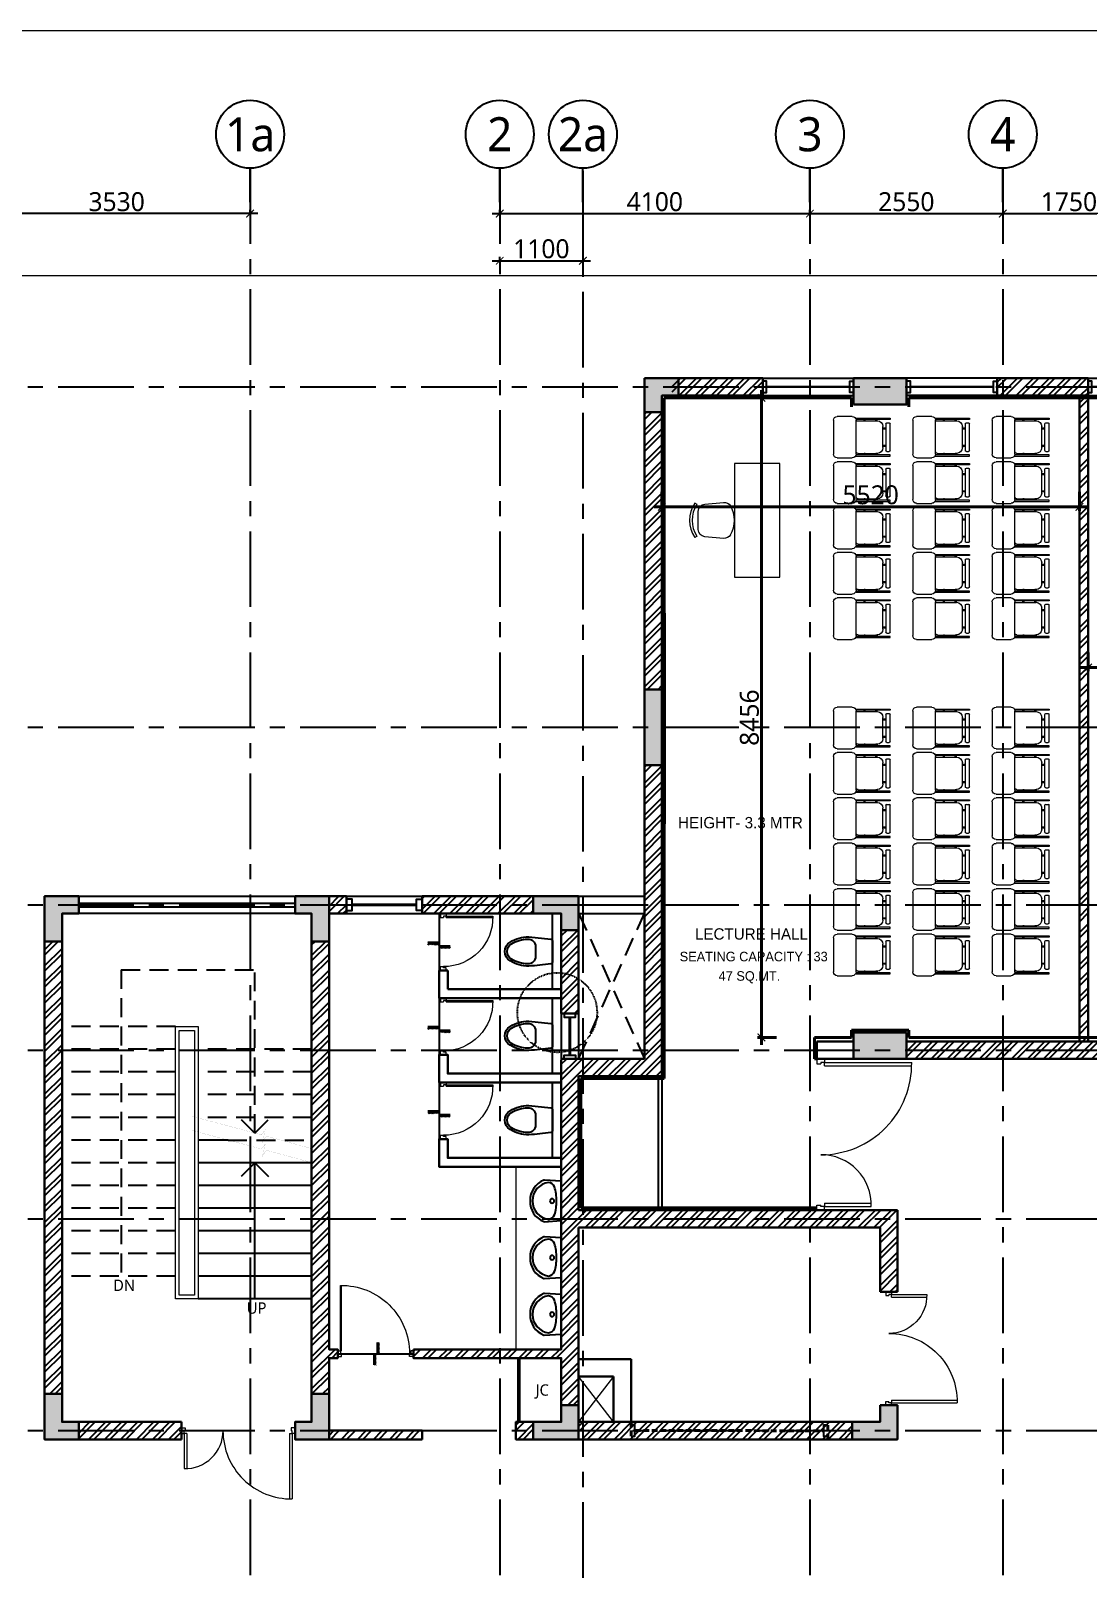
# Model space of a CAD drawing. Header units: millimetres. Extents: x 235412 to 469227, y 103223 to 235913.
# Drawn here: x 250238 to 264215, y 215484 to 235913 of the extents above; entities that cross this region are included whole.
import ezdxf
from ezdxf.enums import TextEntityAlignment as Align

# ---------------------------------------------------------------- set-up
doc = ezdxf.new("R2010")
doc.units = ezdxf.units.MM
doc.header["$MEASUREMENT"] = 0
doc.header["$PDMODE"] = 67
for name, pattern in [('ACAD_ISO05W100', [36, 24, -3, 0, -3, 0, -3, 0, -3]), ('CENTER', [2, 1.25, -0.25, 0.25, -0.25]), ('Dash', [6, 3, -3]), ('DASHED2', [0.375, 0.25, -0.125]), ('HIDDEN', [0.375, 0.25, -0.125])]:
    doc.linetypes.add(name, pattern=pattern)
for name, color, linetype, lineweight in [('A- Ground line', 60, 'Continuous', 40), ('A-Detail Lines', 8, 'Continuous', 25), ('A-Door', 4, 'Continuous', 9), ('A-Wall Sec', 1, 'Continuous', 30), ('Ann_TitleBlock 2', 5, 'Continuous', 25), ('Anno_Tittleblock', 5, 'Continuous', 13), ('column hatch', 12, 'Continuous', 5), ('dim', 251, 'Continuous', 5), ('elevation', 4, 'Continuous', 13), ('FLOOR', 41, 'Continuous', 5), ('S-Concrete', 40, 'Continuous', 30), ('STAIR', 3, 'Continuous', 9), ('TAGS 2', 30, 'Continuous', 9), ('text', 7, 'Continuous', 9)]:
    doc.layers.add(name, color=color, linetype=linetype, lineweight=lineweight)
for name, color, linetype in [('A-Anno-Dims', 7, 'Continuous'), ('A-Anno-Grid Lines', 162, 'Continuous'), ('A-Elevation', 4, 'Continuous'), ('A-Sanitory', 181, 'Continuous'), ('A-Steps', 3, 'Continuous'), ('A-Wall Patt', 8, 'Continuous'), ('A-Window', 4, 'Continuous'), ('Anno_Frames', 7, 'Continuous'), ('Anno_Labels', 7, 'Continuous'), ('E-Boards', 212, 'Continuous'), ('S-Conc Patt', 9, 'Continuous')]:
    doc.layers.add(name, color=color, linetype=linetype)
for name, color, linetype, lineweight, true_color in [('Acoustic panelling', 7, 'Continuous', 40, 0xe00000), ('frntr', 32, 'Continuous', 9, 0xbd5e00), ('I-Furniture', 32, 'Continuous', 15, 0xbd5e00), ('WALL BOARDS', 7, 'Continuous', 5, 0xe018f7)]:
    doc.layers.add(name, color=color, linetype=linetype, lineweight=lineweight, true_color=true_color)
doc.styles.add('IIITD @ 100', font='trebuc.ttf', dxfattribs={"height": 210})
doc.styles.get("Standard").update_dxf_attribs({"font": 'trebuc.ttf'})
doc.styles.add('TITLE', font='swissel.ttf', dxfattribs={"height": 4.3})
doc.dimstyles.new('IIITD_WD_L @ 100', dxfattribs={"dimscale": 100, "dimtxt": 2.5, "dimasz": 1, "dimexe": 0.5, "dimexo": 0.25, "dimgap": 0.3, "dimtad": 1, "dimdec": 0, "dimrnd": 1, "dimzin": 0, "dimdsep": 46, "dimtxsty": 'Standard', "dimblk": 'ARCHTICK', "dimcen": 0.2, "dimdle": 1, "dimclrd": 8, "dimclre": 9, "dimadec": 0, "dimazin": 0, "dimtfac": 1, "dimtdec": 0, "dimtofl": 0, "dimtmove": 0, "dimatfit": 0, "dimfxl": 2, "dimfxlon": 1, "dimtolj": 1, "dimtzin": 0, "dimlwd": -1, "dimlwe": -1, "dimarcsym": 0})
pattern_1 = [(45, (338444.93, 105597.43), (-106.06602, 106.06602), []), (45, (338515.64, 105597.43), (-106.06602, 106.06602), [])]

# ---------------------------------------------------------------- blocks, each defined once
blk = doc.blocks.new('ABL_Door_S - 750 x 2100-5-3 Second Floor Lvl')
at = {"layer": 'A-Door', "color": 5, "lineweight": 18}
for p, q in [((-375, 37.5), (-325, 37.5)), ((-375, -37.5), (-375, 37.5)), ((-325, 37.5), (-325, -2.5)), ((325, 37.5), (325, -2.5)), ((375, 37.5), (325, 37.5)), ((375, -37.5), (375, 37.5)), ((-375, -37.5), (-340, -37.5)), ((-340, -2.5), (-325, -2.5)), ((-340, -37.5), (-340, -2.5)), ((-340, -37.5), (-340, -652.3)), ((-325, -37.5), (-340, -37.5)), ((-325, -37.5), (-325, -652.5)), ((340, -2.5), (325, -2.5)), ((340, -37.5), (340, -2.5)), ((375, -37.5), (340, -37.5))]:
    blk.add_line(p, q, dxfattribs=at)
at = {"layer": 'A-Door', "lineweight": 18}
blk.add_arc((-325, -2.5), 650, 268.67767, 0, dxfattribs=at)
blk = doc.blocks.new('Toil Hostel1')
at = {"color": 0, "linetype": 'ByBlock'}
blk.add_lwpolyline([(115, -477), (115, 523)], dxfattribs=at)
for points in [[(430, 218), (137, 188, 0.384412), (115, 163), (115, -117, 0.383904), (137, -142, 0.001434), (429, -172, 0.140641), (675, -102, 0.259738), (745, 23, 0.259738), (675, 148, 0.139471)], [(340, 88), (340, -42, 0.422961), (443, -142, 0.13189), (659, -77, 0.259738), (715, 23, 0.259738), (659, 123, 0.13189), (443, 188, 0.422961)]]:
    blk.add_lwpolyline(points, format="xyb", close=True, dxfattribs=at)
blk.add_arc((431, -147), 25, 264.2811, 270.16, dxfattribs=at)
blk = doc.blocks.new('Big Door Garbage')
at = {"layer": 'A-Door', "color": 5, "lineweight": 18}
for p, q in [((-12550, 128778), (-12500, 128778)), ((-12550, 128703), (-12550, 128778)), ((-12550, 128703), (-12515, 128703)), ((-12515, 128738), (-12500, 128738)), ((-12515, 128703), (-12515, 128738)), ((-12515, 128703), (-12515, 128239)), ((-12480, 128703), (-12515, 128703)), ((-12500, 128778), (-12500, 128738)), ((-12480, 128703), (-12480, 128239)), ((-11120, 128703), (-11085, 128703)), ((-11120, 128703), (-11120, 127838)), ((-11100, 128778), (-11100, 128738)), ((-11050, 128778), (-11100, 128778)), ((-11085, 128738), (-11100, 128738)), ((-11085, 128703), (-11085, 128738)), ((-11050, 128703), (-11085, 128703)), ((-11085, 128703), (-11085, 127838))]:
    blk.add_line(p, q, dxfattribs=at)
blk.add_lwpolyline([(-11050, 128778), (-11050, 128703)], dxfattribs=at)
at = {"layer": 'A-Door', "lineweight": 18}
for centre, radius, start, end in [((-12499, 128738), 499, 268.1474, 0), ((-11101, 128738), 900, 180, 271.0475)]:
    blk.add_arc(centre, radius, start, end, dxfattribs=at)
blk = doc.blocks.new('DROP')
at = {"layer": 'A-Detail Lines'}
h = blk.add_hatch(dxfattribs=at)
h.set_pattern_fill('ANSI31', color=256, scale=100, angle=-90, style=0)
h.set_pattern_definition([(45, (-30796.783, -8736.205), (8.838835, -8.838835), [])])
h.paths.add_polyline_path([(-46, 0), (-46, -147), (-75, -147), (-75, 0)])
h.paths.add_polyline_path([(0, 147), (0, 0), (-30, 0), (-30, 147)])
for p, q in [((-46, -147), (-46, 0)), ((0, 0), (0, 148))]:
    blk.add_line(p, q, dxfattribs=at)
blk = doc.blocks.new('win 900')
at = {"layer": 'A-Window', "color": 2, "lineweight": 30}
blk.add_line((430344, -130219), (431444, -130219), dxfattribs=at)
at = {"layer": 'A-Window'}
for points in [[(430294, -130104), (431494, -130104)], [(430294, -130294), (430344, -130294), (430344, -130144), (430294, -130144)], [(430294, -130334), (431494, -130334)], [(431494, -130294), (431444, -130294), (431444, -130144), (431494, -130144)]]:
    blk.add_lwpolyline(points, dxfattribs=at)
blk = doc.blocks.new('Win Ven 600')
at = {"layer": 'A-Window', "color": 2, "lineweight": 40}
blk.add_line((511329, 18865), (511829, 18865), dxfattribs=at)
at = {"layer": 'A-Window'}
for points in [[(511279, 18980), (511879, 18980)], [(511279, 18790), (511329, 18790), (511329, 18940), (511279, 18940)], [(511879, 18790), (511829, 18790), (511829, 18940), (511879, 18940)], [(511279, 18750), (511879, 18750)]]:
    blk.add_lwpolyline(points, dxfattribs=at)
blk = doc.blocks.new('Win 1250')
at = {"layer": 'A-Window', "color": 2, "lineweight": 40}
blk.add_line((510449, 21610), (511299, 21610), dxfattribs=at)
at = {"layer": 'A-Window'}
for points in [[(510374, 21725), (511374, 21725)], [(510374, 21535), (510449, 21535), (510449, 21685), (510374, 21685)], [(511374, 21535), (511299, 21535), (511299, 21685), (511374, 21685)], [(510374, 21495), (511374, 21495)]]:
    blk.add_lwpolyline(points, dxfattribs=at)
blk = doc.blocks.new('ABL_Door_S - 1000 x 2100-11-3 Second Floor Lvl')
at = {"layer": 'A-Door', "color": 5}
for p, q in [((-500, 37.5), (-450, 37.5)), ((-500, -37.5), (-500, 37.5)), ((-450, 37.5), (-450, -2.5)), ((450, 37.5), (450, -2.5)), ((500, 37.5), (450, 37.5)), ((500, -37.5), (500, 37.5)), ((-500, -37.5), (-465, -37.5)), ((-465, -2.5), (-450, -2.5)), ((-465, -37.5), (-465, -2.5)), ((-450, -37.5), (-465, -37.5)), ((465, -2.5), (450, -2.5)), ((465, -37.5), (465, -2.5)), ((500, -37.5), (465, -37.5))]:
    blk.add_line(p, q, dxfattribs=at)
at = {"layer": 'A-Door', "color": 5, "lineweight": 18}
for p, q in [((-465, -37.5), (-465, -902.4)), ((-450, -37.5), (-450, -902.5))]:
    blk.add_line(p, q, dxfattribs=at)
at = {"layer": 'A-Door'}
blk.add_arc((-450, -2.5), 900, 269.04503, 0, dxfattribs=at)
blk = doc.blocks.new('basin13_pl')
for points in [[(-412, -2, -0.32431), (-229, 275, -0.074195), (-226, 276), (0, 262), (0, -262), (-223, -275, -0.082611), (-232, -273, -0.313325), (-412, -2)], [(-382, 1, -0.373947), (-169, 245, -0.252869), (-89, 186, -0.078211), (-63, 1, -0.070813), (-89, -186, -0.2542), (-169, -244, -0.371653), (-382, 1)]]:
    blk.add_lwpolyline(points, format="xyb", close=True)
at = {"lineweight": -2}
blk.add_circle((-122, 1), 28.8, dxfattribs=at)
blk = doc.blocks.new('Stair A l')
at = {"layer": 'A-Detail Lines', "linetype": 'DASHED2', "ltscale": 1000}
for p, q in [((422744, -266363), (418694, -266363)), ((422744, -266363), (422744, -268130)), ((420586, -268130), (420766, -267950)), ((420586, -268130), (420766, -268311)), ((420586, -268130), (422744, -268130))]:
    blk.add_line(p, q, dxfattribs=at)
at = {"layer": 'A-Detail Lines'}
for p, q in [((420194, -268130), (420014, -267950)), ((418394, -268130), (420194, -268130)), ((420194, -268130), (420014, -268310))]:
    blk.add_line(p, q, dxfattribs=at)
at = {"layer": 'A-Steps', "linetype": 'DASHED2', "ltscale": 1000}
for p, q in [((418694, -267080), (418694, -265580)), ((418994, -267080), (418994, -265580)), ((419294, -267080), (419294, -265580)), ((419594, -267080), (419594, -265580)), ((419894, -267080), (419894, -265580)), ((420194, -267080), (420194, -265580)), ((420494, -267080), (420494, -265580)), ((420794, -267080), (420794, -265580)), ((421094, -267080), (421094, -265580)), ((421394, -267080), (421394, -265580)), ((421694, -267080), (421694, -265580)), ((421994, -267080), (421994, -265580)), ((420794, -268881), (420794, -267380)), ((421094, -268881), (421094, -267380)), ((421394, -268881), (421394, -267380)), ((421694, -268881), (421694, -267380)), ((420494, -267775), (420494, -268847))]:
    blk.add_line(p, q, dxfattribs=at)
at = {"layer": 'A-Steps'}
for p, q in [((418394, -268880), (418394, -267380)), ((418994, -268880), (418994, -267380)), ((419294, -268880), (419294, -267380)), ((419594, -268880), (419594, -267380)), ((419894, -268881), (419894, -267380)), ((420194, -268881), (420194, -267380)), ((420494, -267775), (420494, -267380))]:
    blk.add_line(p, q, dxfattribs=at)
blk.add_lwpolyline([(418694, -268880), (418694, -267380)], dxfattribs=at)
at = {"layer": 'elevation'}
blk.add_lwpolyline([(420194, -267381), (418394, -267380), (418394, -267080), (421994, -267080), (421994, -267380), (420194, -267380)], dxfattribs=at)
blk.add_lwpolyline([(421944, -267331), (418444, -267330), (418444, -267130), (421944, -267130)], close=True, dxfattribs=at)
at = {"layer": 'STAIR', "color": 5, "const_width": 1}
for points in [[(420622, -267293), (420376, -268218), (420448, -268267), (420278, -268230), (420359, -268284), (420184, -268920)], [(420809, -267293), (420563, -268218), (420634, -268267), (420464, -268230), (420545, -268284), (420370, -268920)]]:
    blk.add_lwpolyline(points, dxfattribs=at)
at = {"layer": 'A-Detail Lines', "char_height": 150, "width": 486.62, "attachment_point": 1, "rotation": 270, "style": 'IIITD @ 100'}
for s, insert in [('DN', (418648, -266255)), ('UP', (418348, -268022))]:
    blk.add_mtext(s, dxfattribs=dict(at, insert=insert))
blk = doc.blocks.new('Sttruct Acad')
at = {"layer": 'S-Conc Patt'}
for points in [[(521039, -130104), (521489, -130104), (521489, -130334), (521269, -130334), (521269, -130554), (521039, -130554)], [(523804, -130454), (523804, -130104), (524504, -130104), (524504, -130454)], [(513559, -136954), (513109, -136954), (513109, -137554), (513339, -137554), (513339, -137184), (513559, -137184)], [(516869, -136954), (516419, -136954), (516419, -137184), (516639, -137184), (516639, -137554), (516869, -137554)], [(513559, -143904), (513339, -143904), (513339, -143534), (513109, -143534), (513109, -144134), (513559, -144134)], [(516869, -143534), (516639, -143534), (516639, -143904), (516419, -143904), (516419, -144134), (516869, -144134)], [(519939, -143684), (519939, -143904), (519569, -143904), (519569, -144134), (520169, -144134), (520169, -143684)], [(524154, -143684), (524154, -143904), (523784, -143904), (523784, -144134), (524384, -144134), (524384, -143684)]]:
    blk.add_hatch(color=256, dxfattribs=at).paths.add_polyline_path(points)
for points in [[(521039, -134219), (521269, -134219), (521269, -135219), (521039, -135219)], [(519569, -136954), (520169, -136954), (520169, -137404), (519939, -137404), (519939, -137184), (519569, -137184)], [(524504, -138754), (524504, -139104), (523804, -139104), (523804, -138754)]]:
    blk.add_hatch(color=256, dxfattribs=at).paths.add_polyline_path(points, flags=17)
at = {"layer": 'S-Concrete'}
for points in [[(521039, -130104), (521489, -130104), (521489, -130334), (521269, -130334), (521269, -130554), (521039, -130554), (521039, -130104)], [(513109, -137554), (513339, -137554), (513339, -137184), (513559, -137184), (513559, -136954), (513109, -136954), (513109, -137554)], [(516869, -137554), (516639, -137554), (516639, -137184), (516419, -137184), (516419, -136954), (516869, -136954), (516869, -137554)], [(519569, -136954), (520169, -136954), (520169, -137404), (519939, -137404), (519939, -137184), (519569, -137184), (519569, -136954)], [(513109, -143534), (513339, -143534), (513339, -143904), (513559, -143904), (513559, -144134), (513109, -144134), (513109, -143534)], [(516869, -143534), (516639, -143534), (516639, -143904), (516419, -143904), (516419, -144134), (516869, -144134), (516869, -143534)], [(519939, -143684), (519939, -143904), (519569, -143904), (519569, -144134), (520169, -144134), (520169, -143684), (519939, -143684)], [(524154, -143684), (524154, -143904), (523784, -143904), (523784, -144134), (524384, -144134), (524384, -143684), (524154, -143684)]]:
    blk.add_lwpolyline(points, dxfattribs=at)
for points in [[(523804, -130454), (523804, -130104), (524504, -130104), (524504, -130454)], [(521039, -134219), (521269, -134219), (521269, -135219), (521039, -135219)], [(524504, -138754), (524504, -139104), (523804, -139104), (523804, -138754)]]:
    blk.add_lwpolyline(points, close=True, dxfattribs=at)
blk = doc.blocks.new('Upper WINDOW')
at = {"layer": 'A-Window', "color": 2, "linetype": 'DASHED2', "lineweight": 40, "ltscale": 300}
blk.add_line((-18120, 103110), (-18489, 100637), dxfattribs=at)
for points in [[(-18226, 103176), (-17999, 103142)], [(-18383, 100571), (-18610, 100605)]]:
    blk.add_lwpolyline(points, dxfattribs=at)
at = {"layer": 'A-Window'}
for points in [[(-18038, 103148), (-18046, 103099), (-18194, 103121), (-18187, 103171)], [(-18423, 100577), (-18415, 100626), (-18564, 100649), (-18571, 100599)]]:
    blk.add_lwpolyline(points, dxfattribs=at)
blk = doc.blocks.new('A$C24EB465D')
at = {"layer": 'I-Furniture'}
for p, q in [((-770, 471), (-770, 456)), ((-320, 471), (-770, 471)), ((-770, 456), (-320, 456)), ((-727, 411), (-757, 411)), ((-598, 437), (-598, 456)), ((-598, 456), (-581, 456)), ((-320, 437), (-598, 437)), ((-598, 437), (-581, 437)), ((-581, 437), (-581, 456)), ((-440, 437), (-440, 456)), ((-440, 456), (-425, 456)), ((-440, 437), (-425, 437)), ((-425, 437), (-425, 456)), ((-320, -3), (-320, 445)), ((-269, 496), (-70, 496)), ((-20, 445), (-20, -3)), ((-770, 43), (-770, 399)), ((-715, 43), (-715, 399)), ((-674, 342), (-715, 342)), ((-674, 329), (-715, 329)), ((-674, 82), (-674, 361)), ((-727, 31), (-757, 31)), ((-674, 113), (-715, 113)), ((-674, 101), (-715, 101)), ((-674, 101), (-674, 113)), ((-345, 5), (-598, 5)), ((-598, 5), (-598, -14)), ((-598, 5), (-581, 5)), ((-581, 5), (-581, -14)), ((-440, 5), (-440, -14)), ((-440, 5), (-425, 5)), ((-425, 5), (-425, -14)), ((-770, -29), (-770, -14)), ((-770, -14), (-320, -14)), ((-320, -29), (-770, -29)), ((-598, -14), (-581, -14)), ((-440, -14), (-425, -14)), ((-70, -54), (-269, -54))]:
    blk.add_line(p, q, dxfattribs=at)
for centre, radius, start, end in [((-757, 399), 12.7, 90, 180), ((-727, 399), 12.7, 0, 90), ((-598, 361), 76.2, 90, 180), ((-269, 445), 50.8, 90, 180), ((-70, 445), 50.8, 0, 90), ((-757, 43), 12.7, 180, 270), ((-727, 43), 12.7, 270, 0), ((-598, 82), 76.2, 180, 270), ((-345, 31), 25.4, 270, 0), ((-269, -3), 50.8, 180, 270), ((-70, -3), 50.8, 270, 0)]:
    blk.add_arc(centre, radius, start, end, dxfattribs=at)
blk = doc.blocks.new('chair1')
for p, q in [((527, 224), (556, 243)), ((527, -224), (556, -243))]:
    blk.add_line(p, q)
blk.add_lwpolyline([(58, 204, -0.283804), (155, 253), (416, 230, -0.389031), (510, 127), (510, -127, -0.389031), (416, -230), (155, -253, -0.283804), (58, -204)], format="xyb")
for centre, radius, start, end in [((201, 0), 396, 325.6197, 34.3803), ((201, 0), 430, 325.6197, 34.3803), ((390, 0), 390, 148.3892, 211.6108)]:
    blk.add_arc(centre, radius, start, end)
blk = doc.blocks.new('IIITD WD A1- L Format Library')
at = {"layer": 'Anno_Tittleblock', "color": 5}
blk.add_lwpolyline([(0, -7.57), (775, -7.57), (775, 573.91), (0, 573.91)], close=True, dxfattribs=at)
at = {"style": 'TITLE'}
for tag, p, height in [('PROJECT NAME 1', (779.17, 137.4), 2.98), ('PROJECT NAME 2', (779.17, 132.23), 2.98), ('PROJECT_NAME_3', (779.17, 127.37), 2.98), ('1:100@A1', (818.06, 91.92), 2.25), ('A-2.03', (844.81, 84.28), 4), ('03.04.11', (821.96, 84.64), 2.25), ('A', (858.85, 75.94), 3.66), ('AC', (827.5, 76.14), 2.25)]:
    blk.add_attdef(tag, p, '', height=height, dxfattribs=at)
for p in [(780.3, 113.01), (780.3, 106.37)]:
    blk.add_attdef('FIRST FLOOR PLAN', text='', height=3.39, dxfattribs=at).set_placement(p, align=Align.TOP_LEFT)
blk = doc.blocks.new('Grid Head')
blk.add_circle((0, 0), 3)
at = {"layer": 'Anno_Labels'}
blk.add_attdef('GRID_NAME', text='', height=3, dxfattribs=at).set_placement((0, 0), align=Align.MIDDLE_CENTER)
blk = doc.blocks.new('_ArchTick')
at = {"color": 0, "linetype": 'ByBlock', "const_width": 0.15}
blk.add_lwpolyline([(-0.5, -0.5), (0.5, 0.5)], dxfattribs=at)
blk = doc.blocks.new('*D25')
at = {"layer": 'A-Anno-Dims', "color": 9, "transparency": 16777216}
for p, q in [((1100, 1867), (1100, 1617)), ((0, 1667), (0, 1717))]:
    blk.add_line(p, q, dxfattribs=at)
at = {"layer": 'A-Anno-Dims', "color": 8, "transparency": 16777216}
blk.add_line((-100, 1667), (1200, 1667), dxfattribs=at)
at = {"layer": 'Defpoints', "color": 0, "transparency": 16777216}
for p in [(1100, 2290), (0, 1667), (1100, 1667)]:
    blk.add_point(p, dxfattribs=at)
at = {"layer": 'A-Anno-Dims', "color": 8, "transparency": 16777216, "xscale": 100, "yscale": 100, "zscale": 100, "rotation": 180}
blk.add_blockref('_ArchTick', (0, 1667), dxfattribs=at)
at = {"layer": 'A-Anno-Dims', "color": 8, "transparency": 16777216, "xscale": 100, "yscale": 100, "zscale": 100}
blk.add_blockref('_ArchTick', (1100, 1667), dxfattribs=at)
at = {"layer": 'A-Anno-Dims', "color": 0, "transparency": 16777216, "insert": (550, 1824), "char_height": 250, "attachment_point": 5}
blk.add_mtext('\\A1;1100', dxfattribs=at)
blk = doc.blocks.new('*D26')
at = {"layer": 'A-Anno-Dims', "color": 8, "transparency": 16777216}
blk.add_line((-100, 2290), (4200, 2290), dxfattribs=at)
at = {"layer": 'A-Anno-Dims', "color": 9, "transparency": 16777216}
for p, q in [((0, 2290), (0, 2340)), ((4100, 2290), (4100, 2340))]:
    blk.add_line(p, q, dxfattribs=at)
at = {"layer": 'Defpoints', "color": 0, "transparency": 16777216}
for p in [(0, 2290), (4100, 2290), (4100, 2290)]:
    blk.add_point(p, dxfattribs=at)
at = {"layer": 'A-Anno-Dims', "color": 8, "transparency": 16777216, "xscale": 100, "yscale": 100, "zscale": 100, "rotation": 180}
blk.add_blockref('_ArchTick', (0, 2290), dxfattribs=at)
at = {"layer": 'A-Anno-Dims', "color": 8, "transparency": 16777216, "xscale": 100, "yscale": 100, "zscale": 100}
blk.add_blockref('_ArchTick', (4100, 2290), dxfattribs=at)
at = {"layer": 'A-Anno-Dims', "color": 0, "transparency": 16777216, "insert": (2050, 2447), "char_height": 250, "attachment_point": 5}
blk.add_mtext('\\A1;4100', dxfattribs=at)
blk = doc.blocks.new('*D27')
at = {"layer": 'A-Anno-Dims', "color": 9, "transparency": 16777216}
for p, q in [((4100, 2490), (4100, 2240)), ((6650, 2490), (6650, 2240))]:
    blk.add_line(p, q, dxfattribs=at)
at = {"layer": 'A-Anno-Dims', "color": 8, "transparency": 16777216}
blk.add_line((4000, 2290), (6750, 2290), dxfattribs=at)
at = {"layer": 'Defpoints', "color": 0, "transparency": 16777216}
for p in [(4100, 2790), (6650, 2790), (6650, 2290)]:
    blk.add_point(p, dxfattribs=at)
at = {"layer": 'A-Anno-Dims', "color": 8, "transparency": 16777216, "xscale": 100, "yscale": 100, "zscale": 100, "rotation": 180}
blk.add_blockref('_ArchTick', (4100, 2290), dxfattribs=at)
at = {"layer": 'A-Anno-Dims', "color": 8, "transparency": 16777216, "xscale": 100, "yscale": 100, "zscale": 100}
blk.add_blockref('_ArchTick', (6650, 2290), dxfattribs=at)
at = {"layer": 'A-Anno-Dims', "color": 0, "transparency": 16777216, "insert": (5375, 2447), "char_height": 250, "attachment_point": 5}
blk.add_mtext('\\A1;2550', dxfattribs=at)
blk = doc.blocks.new('*D28')
at = {"layer": 'A-Anno-Dims', "color": 9, "transparency": 16777216}
for p, q in [((6650, 2490), (6650, 2240)), ((8400, 2490), (8400, 2240))]:
    blk.add_line(p, q, dxfattribs=at)
at = {"layer": 'A-Anno-Dims', "color": 8, "transparency": 16777216}
blk.add_line((6550, 2290), (8500, 2290), dxfattribs=at)
at = {"layer": 'Defpoints', "color": 0, "transparency": 16777216}
for p in [(6650, 2790), (8400, 2790), (8400, 2290)]:
    blk.add_point(p, dxfattribs=at)
at = {"layer": 'A-Anno-Dims', "color": 8, "transparency": 16777216, "xscale": 100, "yscale": 100, "zscale": 100, "rotation": 180}
blk.add_blockref('_ArchTick', (6650, 2290), dxfattribs=at)
at = {"layer": 'A-Anno-Dims', "color": 8, "transparency": 16777216, "xscale": 100, "yscale": 100, "zscale": 100}
blk.add_blockref('_ArchTick', (8400, 2290), dxfattribs=at)
at = {"layer": 'A-Anno-Dims', "color": 0, "transparency": 16777216, "insert": (7525, 2447), "char_height": 250, "attachment_point": 5}
blk.add_mtext('\\A1;1750', dxfattribs=at)
blk = doc.blocks.new('*D44')
at = {"layer": 'A-Anno-Dims', "color": 9, "transparency": 16777216}
for p, q in [((-3300, -127929), (-3300, -127879)), ((0, -127729), (0, -127979))]:
    blk.add_line(p, q, dxfattribs=at)
at = {"layer": 'A-Anno-Dims', "color": 8, "transparency": 16777216}
blk.add_line((100, -127929), (-3400, -127929), dxfattribs=at)
at = {"layer": 'Defpoints', "color": 0, "transparency": 16777216}
for p in [(0, 2290), (-3300, -127929), (-3300, -127929)]:
    blk.add_point(p, dxfattribs=at)
at = {"layer": 'A-Anno-Dims', "color": 8, "transparency": 16777216, "xscale": 100, "yscale": 100, "zscale": 100, "rotation": 180}
blk.add_blockref('_ArchTick', (-3300, -127929), dxfattribs=at)
at = {"layer": 'A-Anno-Dims', "color": 8, "transparency": 16777216, "xscale": 100, "yscale": 100, "zscale": 100}
blk.add_blockref('_ArchTick', (0, -127929), dxfattribs=at)
at = {"layer": 'A-Anno-Dims', "color": 0, "transparency": 16777216, "insert": (-1650, -127772), "char_height": 250, "attachment_point": 5}
blk.add_mtext('\\A1;3300', dxfattribs=at)
blk = doc.blocks.new('*D43')
at = {"layer": 'A-Anno-Dims', "color": 8, "transparency": 16777216}
blk.add_line((-3200, 2290), (-6930, 2290), dxfattribs=at)
at = {"layer": 'A-Anno-Dims', "color": 9, "transparency": 16777216}
for p, q in [((-6830, 2290), (-6830, 2340)), ((-3300, 2290), (-3300, 2340))]:
    blk.add_line(p, q, dxfattribs=at)
at = {"layer": 'Defpoints', "color": 0, "transparency": 16777216}
for p in [(-6830, 2290), (-6830, 2290), (-3300, 2290)]:
    blk.add_point(p, dxfattribs=at)
at = {"layer": 'A-Anno-Dims', "color": 8, "transparency": 16777216, "xscale": 100, "yscale": 100, "zscale": 100, "rotation": 180}
blk.add_blockref('_ArchTick', (-6830, 2290), dxfattribs=at)
at = {"layer": 'A-Anno-Dims', "color": 8, "transparency": 16777216, "xscale": 100, "yscale": 100, "zscale": 100}
blk.add_blockref('_ArchTick', (-3300, 2290), dxfattribs=at)
at = {"layer": 'A-Anno-Dims', "color": 0, "transparency": 16777216, "insert": (-5065, 2447), "char_height": 250, "attachment_point": 5}
blk.add_mtext('\\A1;3530', dxfattribs=at)
blk = doc.blocks.new('*D65')
at = {"layer": 'A- Ground line', "color": 9, "transparency": 16777216}
for p, q in [((264215, 227697), (264215, 227447)), ((272920, 227697), (272920, 227447))]:
    blk.add_line(p, q, dxfattribs=at)
at = {"layer": 'A- Ground line', "color": 8, "transparency": 16777216}
blk.add_line((264115, 227497), (273020, 227497), dxfattribs=at)
at = {"layer": 'Defpoints', "color": 0, "transparency": 16777216}
for p in [(264215, 231062), (272920, 231062), (272920, 227497)]:
    blk.add_point(p, dxfattribs=at)
at = {"layer": 'A- Ground line', "color": 8, "transparency": 16777216, "xscale": 100, "yscale": 100, "zscale": 100, "rotation": 180}
blk.add_blockref('_ArchTick', (264215, 227497), dxfattribs=at)
at = {"layer": 'A- Ground line', "color": 8, "transparency": 16777216, "xscale": 100, "yscale": 100, "zscale": 100}
blk.add_blockref('_ArchTick', (272920, 227497), dxfattribs=at)
at = {"layer": 'A- Ground line', "color": 0, "transparency": 16777216, "insert": (268567, 227654), "char_height": 250, "attachment_point": 5}
blk.add_mtext('\\A1;8705', dxfattribs=at)
blk = doc.blocks.new('_Open90')
at = {"color": 0, "linetype": 'ByBlock', "lineweight": -2}
for p, q in [((0, 0), (-1, 0)), ((-0.5, 0.5), (0, 0)), ((0, 0), (-0.5, -0.5))]:
    blk.add_line(p, q, dxfattribs=at)
blk = doc.blocks.new('*D67')
at = {"layer": 'A- Ground line', "color": 8, "transparency": 16777216}
blk.add_line((258480, 229620), (264200, 229620), dxfattribs=at)
at = {"layer": 'A- Ground line', "color": 9, "transparency": 16777216}
for p, q in [((258580, 229820), (258580, 229570)), ((264100, 229820), (264100, 229570))]:
    blk.add_line(p, q, dxfattribs=at)
at = {"layer": 'Defpoints', "color": 0, "transparency": 16777216}
for p in [(258580, 231092), (264100, 231092), (264100, 229620)]:
    blk.add_point(p, dxfattribs=at)
at = {"layer": 'A- Ground line', "color": 8, "transparency": 16777216, "xscale": 100, "yscale": 100, "zscale": 100, "rotation": 180}
blk.add_blockref('_ArchTick', (258580, 229620), dxfattribs=at)
at = {"layer": 'A- Ground line', "color": 8, "transparency": 16777216, "xscale": 100, "yscale": 100, "zscale": 100}
blk.add_blockref('_ArchTick', (264100, 229620), dxfattribs=at)
at = {"layer": 'A- Ground line', "color": 0, "transparency": 16777216, "insert": (261340, 229778), "char_height": 250, "attachment_point": 5}
blk.add_mtext('\\A1;5520', dxfattribs=at)
blk = doc.blocks.new('*D68')
at = {"layer": 'A- Ground line', "color": 9, "transparency": 16777216}
for p, q in [((260096, 231062), (259846, 231062)), ((260096, 222606), (259846, 222606))]:
    blk.add_line(p, q, dxfattribs=at)
at = {"layer": 'A- Ground line', "color": 8, "transparency": 16777216}
blk.add_line((259896, 222506), (259896, 231162), dxfattribs=at)
at = {"layer": 'Defpoints', "color": 0, "transparency": 16777216}
for p in [(259896, 231062), (261845, 231062), (261845, 222606)]:
    blk.add_point(p, dxfattribs=at)
at = {"layer": 'A- Ground line', "color": 8, "transparency": 16777216, "xscale": 100, "yscale": 100, "zscale": 100}
for p, rotation in [((259896, 231062), 90), ((259896, 222606), 270)]:
    blk.add_blockref('_ArchTick', p, dxfattribs=dict(at, rotation=rotation))
at = {"layer": 'A- Ground line', "color": 0, "transparency": 16777216, "insert": (259738, 226834), "char_height": 250, "attachment_point": 5, "rotation": 90}
blk.add_mtext('\\A1;8456', dxfattribs=at)
blk = doc.blocks.new('Grid Academic Lecture')
at = {"layer": 'A-Anno-Grid Lines', "linetype": 'CENTER', "ltscale": 800}
for p, q in [((-3300, 2889.7), (-3300, -36150.1)), ((0, 2889.7), (0, -36150.1)), ((4100, 2889.7), (4100, -36150.1)), ((6650, 2889.7), (6650, -36150.1)), ((1100, 2854.7), (1100, -36185.1)), ((-10639.7, 0), (21940.1, 0)), ((-10639.7, -4500), (21940.1, -4500)), ((-10639.7, -6850), (21940.1, -6850)), ((-10639.7, -8770), (21940.1, -8770)), ((-10639.7, -11000), (21940.1, -11000)), ((-10639.7, -13800), (21940.1, -13800))]:
    blk.add_line(p, q, dxfattribs=at)
at = {"layer": 'Anno_Frames'}
for p, q in [((-3300, 2439.7), (-3300, 2889.7)), ((0, 2439.7), (0, 2889.7)), ((1100, 2439.7), (1100, 2889.7)), ((4100, 2439.7), (4100, 2889.7)), ((6650, 2439.7), (6650, 2889.7))]:
    blk.add_line(p, q, dxfattribs=at)
ref = blk.add_blockref('Grid Head', (-3300, 3339.7), dxfattribs=dict(at, xscale=150, yscale=150, zscale=150))
ref.add_attrib('GRID_NAME', '1a', dxfattribs={"layer": '0', "height": 450}).set_placement((-3300, 3339.7), align=Align.MIDDLE_CENTER)
ref = blk.add_blockref('Grid Head', (0, 3339.7), dxfattribs=dict(at, xscale=150, yscale=150, zscale=150))
ref.add_attrib('GRID_NAME', '2', dxfattribs={"layer": '0', "height": 450}).set_placement((0, 3339.7), align=Align.MIDDLE_CENTER)
ref = blk.add_blockref('Grid Head', (1100, 3339.7), dxfattribs=dict(at, xscale=150, yscale=150, zscale=150))
ref.add_attrib('GRID_NAME', '2a', dxfattribs={"layer": '0', "height": 450}).set_placement((1100, 3339.7), align=Align.MIDDLE_CENTER)
ref = blk.add_blockref('Grid Head', (4100, 3339.7), dxfattribs=dict(at, xscale=150, yscale=150, zscale=150))
ref.add_attrib('GRID_NAME', '3', dxfattribs={"layer": '0', "height": 450}).set_placement((4100, 3339.7), align=Align.MIDDLE_CENTER)
ref = blk.add_blockref('Grid Head', (6650, 3339.7), dxfattribs=dict(at, xscale=150, yscale=150, zscale=150))
ref.add_attrib('GRID_NAME', '4', dxfattribs={"layer": '0', "height": 450}).set_placement((6650, 3339.7), align=Align.MIDDLE_CENTER)
at = {"layer": 'A-Anno-Dims'}
for base, p1, p2, picture, middle in [((6650, 2289.7), (4100, 2789.7), (6650, 2789.7), '*D27', (5375, 2446.9)), ((8400, 2289.7), (6650, 2789.7), (8400, 2789.7), '*D28', (7525, 2446.9)), ((-6830, 2289.7), (-3300, 2289.7), (-6830, 2289.7), '*D43', (-5065, 2446.9)), ((4100, 2289.7), (0, 2289.7), (4100, 2289.7), '*D26', (2050, 2446.9)), ((-3300, -127929.3), (0, 2289.7), (-3300, -127929.3), '*D44', (-1650, -127772.1)), ((1100, 1666.8), (0, 1666.8), (1100, 2289.7), '*D25', (550, 1824))]:
    dim = blk.add_linear_dim(base=base, p1=p1, p2=p2, dimstyle='IIITD_WD_L @ 100', override={"dimtmove": 1}, dxfattribs=at)
    dim.commit()
    dim.dimension.update_dxf_attribs({"geometry": picture, "text_midpoint": middle})

msp = doc.modelspace()

# ---------------------------------------------------------------- hatches: boundary and pattern name
at = {"layer": 'A-Wall Patt'}
h = msp.add_hatch(dxfattribs=at)
h.set_pattern_fill('ANSI32', color=256, scale=400, style=0)
h.set_pattern_definition(pattern_1)
h.paths.add_polyline_path([(259914.9, 231092.1), (259914.9, 231322.1), (258714.9, 231322.1), (258714.9, 231092.1)])
h = msp.add_hatch(dxfattribs=at)
h.set_pattern_fill('ANSI32', color=256, scale=400, style=0)
h.set_pattern_definition(pattern_1)
h.paths.add_polyline_path([(264214.9, 231322.1), (263014.9, 231322.1), (263014.9, 231092.1), (264214.9, 231092.1)])
h = msp.add_hatch(dxfattribs=at)
h.set_pattern_fill('ANSI32', color=256, scale=400, style=0)
h.set_pattern_definition([(45, (481746.63, 95654), (-106.06602, 106.06602), []), (45, (481817.34, 95654), (-106.06602, 106.06602), [])])
h.paths.add_polyline_path([(264214.9, 223377.3), (264099.9, 223377.3), (264099.9, 222552.1), (264214.9, 222552.1)])
h.paths.add_polyline_path([(264214.9, 224357.1), (264099.9, 224357.1), (264099.9, 223377.3), (264214.9, 223377.3)])
h.paths.add_polyline_path([(264214.9, 226707.1), (264099.9, 226707.1), (264099.9, 224357.1), (264214.9, 224357.1)])
h.paths.add_polyline_path([(264214.9, 231092.1), (264099.9, 231092.1), (264099.9, 226707.1), (264214.9, 226707.1)])
h = msp.add_hatch(dxfattribs=at)
h.set_pattern_fill('ANSI32', color=256, scale=400, style=0)
h.set_pattern_definition(pattern_1)
h.paths.add_polyline_path([(258579.9, 230872.1), (258349.9, 230872.1), (258349.9, 227207.1), (258579.9, 227207.1)])
h = msp.add_hatch(dxfattribs=at)
h.set_pattern_fill('ANSI32', color=256, scale=400, style=0)
h.set_pattern_definition(pattern_1)
h.paths.add_polyline_path([(258349.9, 226207.1), (258349.9, 222322.1), (257249.9, 222314.8), (257249.9, 218482.1), (255294.9, 218482.1), (255294.9, 218367.1), (257249.9, 218367.1), (257249.9, 217742.1), (257479.9, 217742.1), (257479.9, 220092.1), (261464.9, 220092.1), (261464.9, 219242.1), (261694.9, 219242.1), (261694.9, 220322.1), (257479.9, 220322.1), (257479.9, 222092.1), (258579.9, 222092.1), (258579.9, 226207.1)])
h = msp.add_hatch(dxfattribs=at)
h.set_pattern_fill('ANSI32', color=256, scale=400, style=0)
h.set_pattern_definition(pattern_1)
h.paths.add_polyline_path([(254409.9, 224472.1), (254179.9, 224472.1), (254179.9, 224242.1), (254409.9, 224242.1)])
h = msp.add_hatch(dxfattribs=at)
h.set_pattern_fill('ANSI32', color=256, scale=400, style=0)
h.set_pattern_definition(pattern_1)
h.paths.add_polyline_path([(255409.9, 224472.1), (255409.9, 224242.1), (256879.9, 224242.1), (256879.9, 224472.1)], flags=17)
h = msp.add_hatch(dxfattribs=at)
h.set_pattern_fill('ANSI32', color=256, scale=400, style=0)
h.set_pattern_definition(pattern_1)
h.paths.add_polyline_path([(257479.9, 224029.4), (257249.9, 224029.4), (257249.9, 222922.1), (257479.9, 222922.1)])
h = msp.add_hatch(dxfattribs=at)
h.set_pattern_fill('ANSI32', color=256, scale=400, style=0)
h.set_pattern_definition(pattern_1)
h.paths.add_polyline_path([(250649.9, 223879.4), (250419.9, 223879.4), (250419.9, 217892.1), (250649.9, 217892.1)])
h = msp.add_hatch(dxfattribs=at)
h.set_pattern_fill('ANSI32', color=256, scale=400, style=0)
h.set_pattern_definition(pattern_1)
h.paths.add_polyline_path([(254179.9, 223879.4), (253949.9, 223879.4), (253949.9, 217892.1), (254179.9, 217892.1), (254179.9, 218367.1), (254294.9, 218367.1), (254294.9, 218482.1), (254179.9, 218482.1)])
h = msp.add_hatch(dxfattribs=at)
h.set_pattern_fill('ANSI32', color=256, scale=400, style=0)
h.set_pattern_definition([(45, (-170378.73, 482412.7), (-106.066017, 106.066017), []), (45, (-170308.02, 482412.7), (-106.066017, 106.066017), [])])
h.paths.add_polyline_path([(265415.7, 222552.1), (261815.7, 222552.1), (261815.7, 222322.1), (265415.7, 222322.1)])
h = msp.add_hatch(dxfattribs=at)
h.set_pattern_fill('ANSI32', color=256, scale=400, style=0)
h.set_pattern_definition([(45, (-262689.09, 361426.16), (-106.066017, 106.066017), []), (45, (-262618.37, 361426.16), (-106.066017, 106.066017), [])])
h.paths.add_polyline_path([(252228.7, 217522.1), (250869.9, 217522.1), (250869.9, 217292.1), (252228.7, 217292.1)])
h = msp.add_hatch(dxfattribs=at)
h.set_pattern_fill('ANSI32', color=256, scale=400, style=0)
h.set_pattern_definition(pattern_1)
h.paths.add_polyline_path([(255409.9, 217407.1), (254179.9, 217407.1), (254179.9, 217292.1), (255409.9, 217292.1)])
h = msp.add_hatch(dxfattribs=at)
h.set_pattern_fill('ANSI32', color=256, scale=400, style=0)
h.set_pattern_definition(pattern_1)
h.paths.add_polyline_path([(256879.9, 217522.1), (256649.9, 217522.1), (256649.9, 217292.1), (256879.9, 217292.1)])
h = msp.add_hatch(dxfattribs=at)
h.set_pattern_fill('ANSI32', color=256, scale=400, style=0)
h.set_pattern_definition(pattern_1)
h.paths.add_polyline_path([(261094.9, 217292.1), (261094.9, 217521.9), (257479.9, 217517.1), (257479.9, 217292.1)])
at = {"layer": 'WALL BOARDS'}
msp.add_hatch(color=256, dxfattribs=at).paths.add_polyline_path([(258579.9, 225429.4), (258629.9, 225429.4), (258629.9, 228214.8), (258579.9, 228214.8)])

# ---------------------------------------------------------------- linework, layer by layer
at = {"layer": 'A-Detail Lines'}
for p, q in [((255634.9, 224242.1), (255634.9, 223492.1)), ((255634.9, 223127.1), (255634.9, 222377.1)), ((255634.9, 222012.1), (255634.9, 221262.1)), ((254294.9, 218424.6), (255294.9, 218424.6))]:
    msp.add_line(p, q, dxfattribs=at)
at = {"layer": 'A-Detail Lines', "linetype": 'HIDDEN', "ltscale": 1000}
for points in [[(257479.9, 224247.1), (258349.9, 222322.1)], [(257479.9, 222322.1), (258349.9, 224242.1)]]:
    msp.add_lwpolyline(points, dxfattribs=at)
at = {"layer": 'A-Detail Lines', "linetype": 'Dash'}
msp.add_circle((257196.5, 222934.8), 526.3, dxfattribs=at)
at = {"layer": 'A-Elevation'}
for p, q in [((257479.9, 224472.1), (258349.9, 224472.1)), ((257479.9, 224357.4), (258349.9, 224357.4)), ((257479.9, 224242.1), (258349.9, 224242.1))]:
    msp.add_line(p, q, dxfattribs=at)
for points in [[(250869.9, 224472.1), (253729.9, 224472.1)], [(250869.9, 224382.1), (253729.9, 224382.1)], [(250869.9, 224332.1), (253729.9, 224332.1)], [(253729.9, 224242.1), (250869.9, 224242.1)]]:
    msp.add_lwpolyline(points, dxfattribs=at)
at = {"layer": 'A-Sanitory', "ltscale": 0.5}
for points in [[(256674.9, 218368), (256674.9, 217515.7)], [(256699.9, 218367.1), (256699.9, 217514.8)]]:
    msp.add_lwpolyline(points, dxfattribs=at)
at = {"layer": 'A-Wall Sec'}
for p, q in [((258714.9, 231322.1), (259914.9, 231322.1)), ((263014.9, 231322.1), (264214.9, 231322.1)), ((258714.9, 231092.1), (259914.9, 231092.1)), ((264099.9, 231092.1), (264099.9, 222552.1)), ((264214.9, 231092.1), (264214.9, 222552.1)), ((258349.9, 230872.1), (258349.9, 227207.1)), ((258579.9, 227207.1), (258579.9, 230872.1)), ((258349.9, 226207.1), (258349.9, 224242.1)), ((258579.9, 226207.1), (258579.9, 222092.1)), ((258349.9, 222322.1), (258349.9, 224242.1)), ((257479.9, 224029.4), (257479.9, 222922.1)), ((250649.9, 217892.1), (250649.9, 223872.1)), ((255634.9, 223127.1), (255634.9, 223492.1)), ((255749.9, 223242.1), (255749.9, 223492.1)), ((257249.9, 223127.1), (255634.9, 223127.1)), ((257249.9, 223242.1), (255749.9, 223242.1)), ((261115.7, 222552.1), (260629.9, 222552.1)), ((261115.7, 222552.1), (260629.9, 222552.1)), ((260629.9, 222552.1), (260629.9, 222322.1)), ((261815.7, 222552.1), (265415.7, 222552.1)), ((257249.9, 222322.1), (258349.9, 222322.1)), ((260629.9, 222322.1), (261115.7, 222322.1)), ((260629.9, 222322.1), (261115.7, 222322.1)), ((261815.7, 222322.1), (265415.7, 222322.1)), ((257479.9, 220322.1), (257479.9, 222092.1)), ((257479.9, 222092.1), (258579.9, 222092.1)), ((261694.9, 220322.1), (257479.9, 220322.1)), ((261694.9, 219242.1), (261694.9, 220322.1)), ((257479.9, 217742.1), (257479.9, 220092.1)), ((261464.9, 220092.1), (257479.9, 220092.1)), ((261464.9, 219242.1), (261464.9, 220092.1)), ((261464.9, 219242.1), (261694.9, 219242.1)), ((255634.9, 218482.1), (255519.9, 218482.1)), ((257479.9, 218352.1), (258172.5, 218352.1)), ((258172.5, 217522.1), (258172.5, 218352.1)), ((257479.9, 218122.1), (257942.5, 218122.1)), ((257942.5, 217522.1), (257942.5, 218122.1)), ((250869.9, 217522.1), (252228.7, 217522.1)), ((252228.7, 217522.1), (252228.7, 217292.1)), ((254179.9, 217407.1), (255409.9, 217407.1)), ((257479.9, 217522.1), (261094.9, 217522.1)), ((250869.9, 217292.1), (252228.7, 217292.1)), ((257479.9, 217292.1), (261098.3, 217292.1))]:
    msp.add_line(p, q, dxfattribs=at)
for points in [[(259914.9, 231322.1), (259914.9, 231092.1)], [(263014.9, 231092.1), (263014.9, 231322.1)], [(264214.9, 231322.1), (264214.9, 231092.1), (263014.9, 231092.1)], [(254179.9, 224472.1), (254409.9, 224472.1), (254409.9, 224242.1), (254179.9, 224242.1)], [(256879.9, 224242.1), (255409.9, 224242.1), (255409.9, 224472.1), (256879.9, 224472.1)], [(257479.9, 222922.1), (257249.9, 222922.1), (257249.9, 224029.4)], [(250419.9, 217892.1), (250419.9, 223872.1)], [(253949.9, 223879.4), (253949.9, 217892.1)], [(254179.9, 223879.4), (254179.9, 218482.1), (254294.9, 218482.1), (254294.9, 218367.1), (254179.9, 218367.1), (254179.9, 217892.1)], [(255749.9, 223492.1), (255634.9, 223492.1)], [(255294.9, 218482.1), (257249.9, 218482.1), (257249.9, 222314.8)], [(255634.9, 222012.1), (255634.9, 222377.1), (255749.9, 222377.1), (255749.9, 222127.1), (257249.9, 222127.1)], [(257249.9, 222012.1), (255634.9, 222012.1)], [(257249.9, 220897.1), (255634.9, 220897.1), (255634.9, 221262.1), (255749.9, 221262.1), (255749.9, 221012.1), (257249.9, 221012.1)], [(255409.9, 217407.1), (255409.9, 217292.1)], [(256879.9, 217522.1), (256649.9, 217522.1), (256649.9, 217292.1), (256879.9, 217292.1)], [(254179.9, 217292.1), (255409.9, 217292.1)]]:
    msp.add_lwpolyline(points, dxfattribs=at)
at = {"layer": 'Acoustic panelling'}
for p, q in [((258609.2, 231062.1), (261084.9, 231062.1)), ((258609.2, 222062.1), (258609.2, 231062.1)), ((261084.9, 231062.1), (261084.9, 230942.1)), ((261844.9, 231062.1), (265384.9, 231062.1)), ((261844.9, 230942.1), (261844.9, 231062.1)), ((261084.9, 222606), (261084.9, 222702.1)), ((261084.9, 222702.1), (261844.9, 222702.1)), ((261844.9, 222702.1), (261844.9, 222606)), ((260599.9, 222606), (260599.9, 222322.1)), ((261084.9, 222606), (260599.9, 222606)), ((265385.7, 222606), (261844.9, 222606)), ((260599.9, 222322.1), (260629.9, 222322.1)), ((257509.9, 220352.1), (257509.9, 222062.1)), ((257509.9, 222062.1), (258609.2, 222062.1)), ((260613.7, 220352.1), (257509.9, 220352.1)), ((260613.7, 220352.1), (260613.7, 220322.1))]:
    msp.add_line(p, q, dxfattribs=at)
at = {"layer": 'dim'}
for p, q in [((257942.5, 218122.1), (257479.9, 217522.1)), ((257942.5, 217522.1), (257479.9, 218122.1))]:
    msp.add_line(p, q, dxfattribs=at)
at = {"layer": 'E-Boards'}
for p, q in [((258529.9, 222092.1), (258529.9, 220322.1)), ((258579.9, 222092.1), (258579.9, 220322.1))]:
    msp.add_line(p, q, dxfattribs=at)
at = {"layer": 'elevation'}
for p, q in [((256649.9, 220897.1), (256649.9, 218482.1)), ((255294.9, 218482.1), (257249.9, 218482.1))]:
    msp.add_line(p, q, dxfattribs=at)
at = {"layer": 'I-Furniture'}
msp.add_lwpolyline([(259539.9, 230192.1), (259539.9, 228692.1), (260139.9, 228692.1), (260139.9, 230192.1)], close=True, dxfattribs=at)
at = {"layer": 'WALL BOARDS'}
msp.add_lwpolyline([(258579.9, 225429.4), (258629.9, 225429.4), (258629.9, 228214.8), (258579.9, 228214.8)], close=True, dxfattribs=at)

# ---------------------------------------------------------------- block references
at = {"layer": 'A-Detail Lines', "xscale": 1.333330619614571, "yscale": 1.333330619614571, "zscale": 1.333330619614571, "rotation": 90}
msp.add_blockref('Big Door Garbage', (432333.3, 237055.4), dxfattribs=at)
at = {"layer": 'A-Detail Lines', "xscale": -1, "rotation": 89.99999999999753}
msp.add_blockref('Big Door Garbage', (390320.3, 206692.1), dxfattribs=at)
at = {"layer": 'A-Detail Lines'}
msp.add_blockref('Big Door Garbage', (264778.7, 88666.8), dxfattribs=at)
at = {"layer": 'A-Door', "xscale": -1}
for name, p, rotation in [('ABL_Door_S - 750 x 2100-5-3 Second Floor Lvl', (255692.4, 223867.1), 90), ('ABL_Door_S - 750 x 2100-5-3 Second Floor Lvl', (255692.4, 222752.1), 90), ('ABL_Door_S - 750 x 2100-5-3 Second Floor Lvl', (255692.4, 221637.1), 90), ('ABL_Door_S - 1000 x 2100-11-3 Second Floor Lvl', (254794.9, 218424.6), 180)]:
    msp.add_blockref(name, p, dxfattribs=dict(at, rotation=rotation))
at = {"layer": 'A-Sanitory', "ltscale": 0.5, "xscale": -1}
for name, p, rotation in [('Toil Hostel1', (257249.9, 223718.9), 359.999999997027), ('Toil Hostel1', (257249.9, 222603.9), 359.999999997027), ('Toil Hostel1', (257249.9, 221488.9), 359.999999997027), ('basin13_pl', (257249.9, 220445.4), 180), ('basin13_pl', (257249.9, 219695.4), 180), ('basin13_pl', (257249.9, 218945.4), 180)]:
    msp.add_blockref(name, p, dxfattribs=dict(at, rotation=rotation))
at = {"layer": 'A-Wall Sec', "rotation": 90}
msp.add_blockref('Stair A l', (-14930.2, -199244.7), dxfattribs=at)
at = {"layer": 'A-Wall Sec', "xscale": -1, "rotation": 81.49794141732745}
msp.add_blockref('Upper WINDOW', (357520.4, 184242.2), dxfattribs=at)
at = {"layer": 'column hatch'}
msp.add_blockref('Win 1250', (-255963.8, 202747.4), dxfattribs=at)
at = {"layer": 'column hatch', "rotation": 270}
msp.add_blockref('Win Ven 600', (238499.4, 734200.9), dxfattribs=at)
at = {"layer": 'FLOOR', "linetype": 'ACAD_ISO05W100'}
for p, rotation in [((255634.9, 223858.9), 90), ((255634.9, 222743.9), 90), ((255634.9, 221628.9), 90), ((254770.9, 218424.6), 179.9999999317893)]:
    msp.add_blockref('DROP', p, dxfattribs=dict(at, rotation=rotation))
at = {"layer": 'frntr', "linetype": 'Dash', "xscale": -1}
for p in [(260828.3, 230321), (261878.3, 230321), (262928.3, 230321), (260828.3, 229721), (261878.3, 229721), (262928.3, 229721), (260828.3, 229121), (261878.3, 229121), (262928.3, 229121), (260828.3, 228521), (261878.3, 228521), (262928.3, 228521), (260828.3, 227921), (261878.3, 227921), (262928.3, 227921), (260828.3, 226476), (261878.3, 226476), (262928.3, 226476), (260828.3, 225876), (261878.3, 225876), (262928.3, 225876), (260828.3, 225276), (261878.3, 225276), (262928.3, 225276), (260828.3, 224676), (261878.3, 224676), (262928.3, 224676), (260828.3, 224076), (261878.3, 224076), (262928.3, 224076), (260828.3, 223476), (261878.3, 223476), (262928.3, 223476)]:
    msp.add_blockref('A$C24EB465D', p, dxfattribs=at)
at = {"layer": 'I-Furniture', "extrusion": (0, 0, -1), "xscale": -0.9392199348658323, "yscale": 0.9392199348658323, "zscale": -0.9392199348658323, "rotation": 180}
msp.add_blockref('chair1', (-259539.9, 229441.9), dxfattribs=at)
at = {"layer": 'S-Concrete'}
for p in [(-170379.5, 361426.2), (-166079.5, 361426.2)]:
    msp.add_blockref('win 900', p, dxfattribs=at)
at = {"layer": 'S-Concrete', "xscale": -1}
msp.add_blockref('win 900', (693309.3, 361426.2), dxfattribs=at)

# ---------------------------------------------------------------- texts
at = {"layer": 'TAGS 2', "attachment_point": 5, "style": 'IIITD @ 100'}
for s, insert, char_height, width in [('{\\fCentury Gothic|b0|i0|c0|p34;HEIGHT- 3.3 MTR}', (259618.8, 225444.5), 150, 2420.359), ('{\\fCentury Gothic|b0|i0|c0|p34;LECTURE HALL}', (259764.4, 223972.7), 150, 2420.359), ('{\\fCentury Gothic|b0|i0|c0|p34;SEATING CAPACITY : 33}', (259793.9, 223674.2), 126, 2128.089), ('{\\fCentury Gothic|b0|i0|c0|p34;47 SQ.MT.}', (259737.8, 223401.1), 126, 1757.849)]:
    msp.add_mtext(s, dxfattribs=dict(at, insert=insert, char_height=char_height, width=width))

# ---------------------------------------------------------------- dimensions: what is measured, and where the dimension line sits
at = {"layer": 'A- Ground line'}
for base, p1, p2, picture, middle in [((264099.9, 229620.5), (258579.9, 231092.1), (264099.9, 231092.1), '*D67', (261339.9, 229777.7)), ((272919.9, 227497), (264214.9, 231062.1), (272919.9, 231062.1), '*D65', (268567.4, 227654.2))]:
    dim = msp.add_linear_dim(base=base, p1=p1, p2=p2, dimstyle='IIITD_WD_L @ 100', override={"dimldrblk": 'Open90', "dimarcsym": 1}, dxfattribs=at)
    dim.commit()
    dim.dimension.update_dxf_attribs({"geometry": picture, "text_midpoint": middle})
dim = msp.add_linear_dim(base=(259896, 231062.1), p1=(261844.9, 222606), p2=(261844.9, 231062.1), angle=90, dimstyle='IIITD_WD_L @ 100', override={"dimldrblk": 'Open90', "dimarcsym": 1}, dxfattribs=at)
dim.commit()
dim.dimension.update_dxf_attribs({"geometry": '*D68', "text_midpoint": (259738.4, 226834)})

# ---------------------------------------------------------------- next in the draw order: texts
at = {"layer": 'text', "insert": (256997.5, 217924.4), "char_height": 150, "attachment_point": 5, "line_spacing_factor": 0.938532, "bg_fill": 2}
msp.add_mtext('JC', dxfattribs=at)

# ---------------------------------------------------------------- next in the draw order: linework, layer by layer
at = {"layer": 'A-Wall Sec'}
msp.add_lwpolyline([(255294.9, 218482.1), (255294.9, 218367.1), (257249.9, 218367.1), (257249.9, 217742.1)], dxfattribs=at)
at = {"layer": 'dim'}
msp.add_lwpolyline([(244739.7, 232679.4), (281893, 232679.4), (281893, 194850.6), (244739.7, 194850.6)], close=True, dxfattribs=at)

# ---------------------------------------------------------------- next in the draw order: block references
at = {"layer": 'A-Anno-Grid Lines'}
msp.add_blockref('Grid Academic Lecture', (256436.6, 231207.1), dxfattribs=at)
at = {"layer": 'A-Wall Sec'}
msp.add_blockref('Sttruct Acad', (-262689.1, 361426.2), dxfattribs=at)
at = {"layer": 'Ann_TitleBlock 2', "xscale": 71.90956750301714, "yscale": 71.90956750301714, "zscale": 71.90956750301714}
msp.add_blockref('IIITD WD A1- L Format Library', (235412, 194643.5), dxfattribs=at)

doc.saveas('drawing.dxf')
